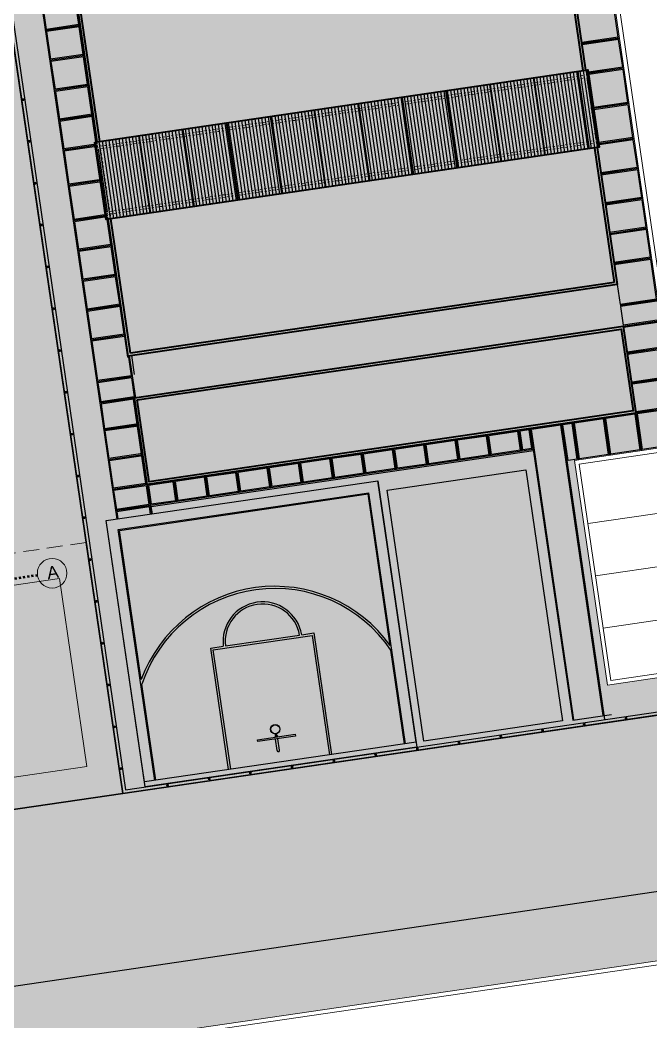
# Model space of a CAD drawing. Header units: metres. Extents: x 2 to 659295185, y -28 to 1124222152.
# Drawn here: x 656696.41 to 656726.3, y 1124377.06 to 1124424.48 of the extents above; entities that cross this region are included whole.
import ezdxf

# ---------------------------------------------------------------- set-up
doc = ezdxf.new("R2010")
doc.units = ezdxf.units.M
doc.header["$MEASUREMENT"] = 0
doc.linetypes.add('DASHED', pattern=[0.75, 0.5, -0.25])
doc.linetypes.add('Grid Line', pattern=[22.225, 12.7, -3.175, 3.175, -3.175])
doc.layers.get('0').update_dxf_attribs({"linetype": 'CONTINUOUS'})
for name, color, linetype, lineweight in [("a''brocal", 220, 'CONTINUOUS', 15), ('area verde', 76, 'CONTINUOUS', 13), ('Canchas', 7, 'CONTINUOUS', 9), ('walls', 7, 'CONTINUOUS', 50)]:
    doc.layers.add(name, color=color, linetype=linetype, lineweight=lineweight)
doc.layers.add('AREA ACERA', color=7, linetype='CONTINUOUS', lineweight=15, true_color=0xfbe193)
for name, color, linetype in [('CANAL', 5, 'CONTINUOUS'), ('MODULO POLICIAL', 7, 'CONTINUOUS'), ('Parcelas', 140, 'CONTINUOUS')]:
    doc.layers.add(name, color=color, linetype=linetype)
doc.styles.add('ARIAL', font='txt')
doc.linetypes.add('FENCELINE2', pattern='A,0.25,-0.1,[132,ltypeshp.shx,S=0.1,R=0,X=-0.1,Y=0],-0.1,1', length=1.45)

# ---------------------------------------------------------------- blocks, each defined once
blk = doc.blocks.new('ESTACION DE POLICIA')
at = {"layer": 'AREA ACERA'}
h = blk.add_hatch(color=256, dxfattribs=at)
h.dxf.hatch_style = 1
edge = h.paths.add_edge_path()
edge.add_line((2393.823184676119, 1359.459706601221), (2417.572869444952, 1359.460101384062))
edge.add_arc((2417.572869444033, 1356.335895932396), 3.124205451651874, 5.949143317232711, 89.99999998059587, ccw=False)
edge.add_line((2420.680248814402, 1356.659706293722), (2420.680248812883, 1329.35970660145))
edge.add_arc((2419.880248813191, 1329.359706601361), 0.8000000000566562, -89.99999997956178, 2.0438278625078965e-08, ccw=False)
edge.add_line((2419.880248813424, 1328.559706601198), (2415.680248815127, 1328.559706602113))
edge.add_line((2415.680248815101, 1328.559706602595), (2415.679072395764, 1316.215019648896))
edge.add_line((2415.679072395782, 1316.215019648313), (2406.323184676458, 1316.215019650593))
edge.add_line((2406.323184676468, 1316.215019650524), (2406.323184676539, 1328.955579461094))
edge.add_line((2406.323184676585, 1328.955579461181), (2393.82318467671, 1328.955579461221))
edge.add_line((2393.823184676701, 1328.955579461181), (2393.823184676246, 1359.45970660118))
h.paths.add_polyline_path([(2395.480248815962, 1356.743647626019), (2418.880248815287, 1356.786150965374), (2418.880248811794, 1330.359706602292), (2395.480248815729, 1330.35970659717)], flags=16)
h = blk.add_hatch(color=256, dxfattribs=at)
h.dxf.hatch_style = 1
h.paths.add_polyline_path([(2395.48024881538, 1336.506150965579), (2418.880248816218, 1336.506150949048), (2418.880248816917, 1334.509706602083), (2395.480248814798, 1334.509706603014)])
at = {"layer": 'MODULO POLICIAL', "true_color": 0x5f994c}
h = blk.add_hatch(color=85, dxfattribs=at)
h.dxf.hatch_style = 1
edge = h.paths.add_edge_path()
edge.add_line((2416.510950364871, 1367.224779405515), (2416.510950364337, 1370.251618241904))
edge.add_line((2416.510950364289, 1370.251618241775), (2418.881147242854, 1370.251571622998))
edge.add_line((2418.881147242966, 1370.251571623143), (2418.881147243063, 1371.206254931703))
edge.add_line((2418.88114724285, 1371.206254931632), (2392.379673099824, 1371.206254933511))
edge.add_line((2392.379673100077, 1371.206254933495), (2392.374751694339, 1316.217105333607))
edge.add_line((2392.374751694151, 1316.217105333577), (2393.323184677013, 1316.217105332738))
edge.add_line((2393.323184677283, 1316.21710533346), (2393.323184677815, 1328.95557946222))
edge.add_line((2393.323184677633, 1328.95557946153), (2393.823184676769, 1328.955579461193))
edge.add_line((2393.823184676701, 1328.955579461181), (2393.823184676865, 1370.356270740192))
edge.add_line((2393.823184676818, 1370.356270740274), (2414.198143475262, 1370.356690390011))
edge.add_line((2414.198143475456, 1370.356690389686), (2414.198188824903, 1368.154887241085))
edge.add_arc((2416.970620505977, 1368.154944343492), 2.772431681773848, 180.0011800547539, 199.6032550500086)
edge.add_line((2414.358883417677, 1367.22477940598), (2416.510950365012, 1367.224779406988))
at = {"layer": 'MODULO POLICIAL', "true_color": 0xe8e8e8}
h = blk.add_hatch(color=254, dxfattribs=at)
h.dxf.hatch_style = 1
h.paths.add_polyline_path([(2393.323184677633, 1328.95557946153), (2406.323184676585, 1328.955579461181), (2406.323184676003, 1316.21585697867), (2393.323184675886, 1316.215856980183)])
at = {"layer": 'MODULO POLICIAL', "true_color": 0x5f994c}
h = blk.add_hatch(color=85, dxfattribs=at)
h.dxf.hatch_style = 1
h.paths.add_polyline_path([(2415.679224828142, 1317.814564915723), (2415.679072395782, 1316.215019648313), (2420.68026224128, 1316.214572055498), (2420.680262242211, 1317.014564915444, 0.4142135623730951), (2419.880262242048, 1317.814564914326)])
at = {"layer": 'MODULO POLICIAL'}
for p, q in [((2392.229673100403, 1371.35625493445), (2392.229672907735, 1316.067118454608)), ((2392.379673100077, 1371.206254933495), (2392.379672909155, 1316.217104894808)), ((2393.823184676119, 1359.459706601221), (2393.823184676701, 1328.955579461181)), ((2393.873184676748, 1353.689706601202), (2393.873184676166, 1352.36970660137)), ((2395.430248815916, 1352.369706603116), (2395.430248816148, 1353.689706601319)), ((2395.480248815613, 1352.319706601091), (2393.823184677865, 1352.319706602953)), ((2395.480248815846, 1352.309706602828), (2393.823184676934, 1352.309706602478)), ((2395.430248815916, 1352.369706603116), (2393.873184676166, 1352.36970660137)), ((2393.873184677446, 1352.259706602781), (2393.873184676515, 1350.939706602367)), ((2395.430248815799, 1352.259706602548), (2393.873184677446, 1352.259706602781)), ((2395.430248815333, 1350.939706601668), (2395.430248815799, 1352.259706602548)), ((2395.480248815264, 1350.889706601156), (2393.823184676585, 1350.889706601622)), ((2395.480248814798, 1350.879706601729), (2393.823184676701, 1350.879706601496)), ((2395.430248815333, 1350.939706601668), (2393.873184676515, 1350.939706602367)), ((2393.873184676748, 1350.829706600402), (2393.873184676864, 1349.509706600918)), ((2395.430248816148, 1350.829706601682), (2393.873184676748, 1350.829706600402)), ((2395.430248814868, 1349.509706602897), (2395.430248816148, 1350.829706601682)), ((2395.480248815147, 1349.459706602967), (2393.823184676468, 1349.4597066032)), ((2395.480248815147, 1349.449706603307), (2393.823184676818, 1349.449706601677)), ((2395.430248814868, 1349.509706602897), (2393.873184676864, 1349.509706600918)), ((2393.873184676282, 1349.399706602795), (2393.873184676748, 1348.079706603196)), ((2395.43024881545, 1349.399706601514), (2393.873184676282, 1349.399706602795)), ((2395.430248815217, 1348.079706601333), (2395.43024881545, 1349.399706601514)), ((2420.63024881517, 1348.079706603196), (2420.630248815636, 1349.399706603144)), ((2395.480248814565, 1348.029706601868), (2393.823184676236, 1348.029706600122)), ((2395.480248815264, 1348.019706601743), (2393.823184676352, 1348.019706603023)), ((2395.430248815217, 1348.079706601333), (2393.873184676748, 1348.079706603196)), ((2393.873184676748, 1347.969706599833), (2393.873184677213, 1346.6497066007)), ((2395.430248814868, 1347.969706603209), (2393.873184676748, 1347.969706599833)), ((2395.430248815333, 1346.649706602679), (2395.430248814868, 1347.969706603209)), ((2420.63024881517, 1348.079706603196), (2418.880248815287, 1348.079706601566)), ((2420.680248815333, 1348.029706601636), (2418.880248815403, 1348.029706601519)), ((2420.680248816265, 1348.019706603023), (2418.880248815636, 1348.019706602441)), ((2420.630248814938, 1347.969706600299), (2418.880248814938, 1347.969706602511)), ((2420.630248815403, 1346.649706601165), (2420.630248814938, 1347.969706600299)), ((2395.480248816311, 1346.599706601934), (2393.823184676468, 1346.599706602166)), ((2395.480248815264, 1346.589706601924), (2393.823184676818, 1346.589706601226)), ((2395.430248815333, 1346.649706602679), (2393.873184677213, 1346.6497066007)), ((2393.873184676748, 1346.539706601645), (2393.873184676748, 1344.964706601109)), ((2395.430248814868, 1346.539706601063), (2393.873184676748, 1346.539706601645)), ((2395.430248815101, 1344.964706599712), (2395.430248814868, 1346.539706601063)), ((2420.630248815403, 1346.649706601165), (2418.880248816218, 1346.649706602795)), ((2420.680248815217, 1346.599706601817), (2418.880248815403, 1346.599706603098)), ((2420.680248815333, 1346.589706601226), (2418.880248814821, 1346.589706601808)), ((2420.630248815054, 1346.539706602809), (2418.880248816102, 1346.539706601994)), ((2420.630248815636, 1344.96470660239), (2420.630248815054, 1346.539706602809)), ((2395.480248815264, 1344.914706601296), (2393.823184677167, 1344.914706601412)), ((2395.480248815147, 1344.904706599424), (2393.82318467705, 1344.904706603033)), ((2395.430248815101, 1344.964706599712), (2393.873184676748, 1344.964706601109)), ((2393.873184676399, 1344.854706599377), (2393.873184677213, 1343.279706600588)), ((2395.430248816148, 1344.854706601123), (2393.873184676399, 1344.854706599377)), ((2395.430248815101, 1343.279706601636), (2395.430248816148, 1344.854706601123)), ((2420.630248815636, 1344.96470660239), (2418.880248815403, 1344.964706601575)), ((2420.680248815683, 1344.914706603042), (2418.880248815403, 1344.914706600714)), ((2420.680248815101, 1344.904706601519), (2418.88024881552, 1344.904706601053)), ((2420.630248816102, 1344.854706600425), (2418.880248815636, 1344.854706602637)), ((2420.630248815753, 1343.279706600122), (2420.630248816102, 1344.854706600425)), ((2395.480248815264, 1343.229706600774), (2393.823184676468, 1343.229706601123)), ((2395.48024881538, 1343.219706601114), (2393.823184676119, 1343.21970660123)), ((2395.430248815101, 1343.279706601636), (2393.873184677213, 1343.279706600588)), ((2393.873184675816, 1343.169706601417), (2393.873184677679, 1341.849706601468)), ((2395.430248815217, 1343.1697066013), (2393.873184675816, 1343.169706601417)), ((2395.430248815101, 1341.849706601817), (2395.430248815217, 1343.1697066013)), ((2420.630248815753, 1343.279706600122), (2418.880248816451, 1343.279706602683)), ((2420.680248815217, 1343.229706601007), (2418.88024881552, 1343.229706602287)), ((2420.680248815916, 1343.219706600066), (2418.880248815287, 1343.219706600648)), ((2420.630248814472, 1343.169706601417), (2418.88024881552, 1343.1697066013)), ((2420.630248816218, 1341.849706601119), (2420.630248814472, 1343.169706601417)), ((2395.480248815264, 1341.799706601189), (2393.823184676701, 1341.799706602702)), ((2395.480248816661, 1341.789706602576), (2393.823184676934, 1341.789706602576)), ((2395.430248815101, 1341.849706601817), (2393.873184677679, 1341.849706601468)), ((2393.873184677912, 1341.73970660253), (2393.873184677097, 1340.41970660293)), ((2395.430248815217, 1341.739706601249), (2393.873184677912, 1341.73970660253)), ((2395.430248816265, 1340.419706600951), (2395.430248815217, 1341.739706601249)), ((2420.630248816218, 1341.849706601119), (2418.880248816102, 1341.849706601701)), ((2420.680248815333, 1341.799706602586), (2418.880248814588, 1341.799706600839)), ((2420.680248815217, 1341.789706601296), (2418.880248814821, 1341.789706602576)), ((2420.630248815753, 1341.739706600667), (2418.880248816451, 1341.739706602762)), ((2420.630248816102, 1340.419706600835), (2420.630248815753, 1341.739706600667)), ((2395.480248815147, 1340.369706602185), (2393.823184676934, 1340.369706600904)), ((2395.480248815846, 1340.359706601477), (2393.823184677516, 1340.359706600429)), ((2395.430248816265, 1340.419706600951), (2393.873184677097, 1340.41970660293)), ((2393.873184676981, 1340.309706601431), (2393.873184676049, 1338.989706601365)), ((2395.430248815217, 1340.309706601431), (2393.873184676981, 1340.309706601431)), ((2395.430248815683, 1338.989706601365), (2395.430248815217, 1340.309706601431)), ((2420.630248816102, 1340.419706600835), (2418.880248815753, 1340.419706602697)), ((2420.680248816032, 1340.369706600322), (2418.880248815287, 1340.369706601021)), ((2420.680248815566, 1340.359706602874), (2418.88024881552, 1340.359706602641)), ((2420.630248816102, 1340.309706601081), (2418.880248815636, 1340.309706601198)), ((2420.630248814938, 1338.989706601016), (2420.630248816102, 1340.309706601081)), ((2395.48024881538, 1338.939706599456), (2393.823184677633, 1338.93970660225)), ((2395.480248815729, 1338.929706602823), (2393.8231846774, 1338.92970660131)), ((2395.430248815683, 1338.989706601365), (2393.873184676049, 1338.989706601365)), ((2393.873184677446, 1338.879706602893), (2393.873184676515, 1337.55970660306)), ((2395.430248815566, 1338.879706601147), (2393.873184677446, 1338.879706602893)), ((2395.430248815217, 1337.559706600965), (2395.430248815566, 1338.879706601147)), ((2420.630248814938, 1338.989706601016), (2418.880248814472, 1338.989706599154)), ((2420.680248815333, 1338.939706601552), (2418.880248815287, 1338.939706601086)), ((2420.680248814286, 1338.929706601542), (2418.880248815985, 1338.929706601542)), ((2420.630248816218, 1338.87970660266), (2418.880248815869, 1338.879706601263)), ((2420.63024881517, 1337.559706601081), (2420.630248816218, 1338.87970660266)), ((2395.48024881538, 1337.509706601268), (2393.823184676585, 1337.509706600918)), ((2395.480248814449, 1337.499706601491), (2393.823184676818, 1337.499706601375)), ((2395.430248815217, 1337.559706600965), (2393.873184676515, 1337.55970660306)), ((2393.873184676748, 1337.449706600863), (2393.873184676748, 1335.569706600974)), ((2395.430248816381, 1337.449706602609), (2393.873184676748, 1337.449706600863)), ((2395.430248816381, 1337.449706602609), (2395.430248816032, 1336.459706601221)), ((2420.63024881517, 1337.559706601081), (2418.880248814472, 1337.559706601547)), ((2420.680248814635, 1337.50970660185), (2418.880248815287, 1337.509706601384)), ((2420.68024881545, 1337.499706601491), (2418.880248815985, 1337.499706600327)), ((2420.630248815869, 1337.44970660191), (2418.880248815753, 1337.449706602725)), ((2420.630248814821, 1335.559706602362), (2420.630248815869, 1337.44970660191)), ((2395.480248815147, 1336.459706602735), (2395.430248816032, 1336.459706601221)), ((2395.480248815147, 1336.459706602735), (2395.480248815496, 1335.56970660144)), ((2395.53024881531, 1336.509706601151), (2395.530248815194, 1334.509706601151)), ((2395.630248815287, 1336.509706599871), (2395.630248815287, 1335.609706602991)), ((2418.880248816218, 1336.509706601268), (2418.88024881552, 1335.559706602711)), ((2395.530248815892, 1335.51970660279), (2393.823184676701, 1335.519706601161)), ((2395.480248815031, 1335.509706601268), (2393.823184676003, 1335.509706601384)), ((2395.480248815496, 1335.56970660144), (2393.873184676748, 1335.569706600974)), ((2393.873184675933, 1335.45970660157), (2393.873184676166, 1334.559706600965)), ((2395.48024881538, 1335.459706600872), (2393.873184675933, 1335.45970660157)), ((2395.48024881538, 1335.459706600872), (2395.48024881538, 1334.559706601198)), ((2420.630248814821, 1335.559706602362), (2418.88024881552, 1335.559706602711)), ((2420.680248815101, 1335.509706602199), (2418.880248798523, 1335.509706600569)), ((2420.680248814751, 1335.499706602772), (2418.880248798523, 1335.49970660184)), ((2420.630248814472, 1335.449706601794), (2418.880248815636, 1335.449706599116)), ((2418.880248815636, 1335.449706599116), (2418.880248815287, 1334.559706599568)), ((2395.480248815147, 1334.509706601617), (2393.823184676701, 1334.509706602781)), ((2395.48024881538, 1334.499706601142), (2393.823184676934, 1334.499706602073)), ((2395.48024881538, 1334.559706601198), (2393.873184676166, 1334.559706600965)), ((2393.873184676515, 1334.449706602027), (2393.873184676981, 1333.269706600928)), ((2395.430248814519, 1334.449706601212), (2393.873184676515, 1334.449706602027)), ((2395.430248815333, 1330.41970660293), (2395.430248814519, 1334.449706601212)), ((2420.680248815101, 1334.509706602083), (2418.866120538441, 1334.509706601617)), ((2420.630248815403, 1334.559706601431), (2418.880248815287, 1334.559706599568)), ((2420.680248815101, 1334.499706601375), (2418.88024881552, 1334.499706603121)), ((2420.630248814588, 1334.449706602376), (2418.880248815287, 1334.449706601561)), ((2395.480248815147, 1333.219706602278), (2393.823184676701, 1333.219706601347)), ((2395.480248815496, 1333.209706601221), (2393.823184676585, 1333.209706601454)), ((2395.480248814682, 1333.269706602441), (2393.873184676981, 1333.269706600928)), ((2393.873184676748, 1333.159706600942), (2393.87318467733, 1331.839706601342)), ((2395.480248815264, 1333.159706601407), (2393.873184676748, 1333.159706600942)), ((2420.630248815054, 1333.269706599996), (2418.880248816451, 1333.26970660151)), ((2420.680248815217, 1333.219706601347), (2418.88024881517, 1333.21970660158)), ((2420.680248814984, 1333.209706600755), (2418.880248815287, 1333.209706601454)), ((2420.630248814821, 1333.159706601873), (2418.880248815403, 1333.159706601175)), ((2395.480248815496, 1331.78970660083), (2393.823184676701, 1331.789706601528)), ((2395.480248815613, 1331.779706602567), (2393.823184677865, 1331.779706602916)), ((2395.480248815264, 1331.839706601342), (2393.87318467733, 1331.839706601342)), ((2393.873184677796, 1331.729706601356), (2393.873184677097, 1330.419706602348)), ((2395.480248815031, 1331.729706602986), (2393.873184677796, 1331.729706601356)), ((2420.680248815101, 1331.789706602925), (2418.866120538092, 1331.789706601412)), ((2420.680248815217, 1331.779706600821), (2418.866120537976, 1331.77970660245)), ((2420.630248816218, 1331.839706601924), (2418.916120538488, 1331.839706601226)), ((2420.630248815054, 1331.729706601356), (2418.916120538255, 1331.729706601589)), ((2395.480248815962, 1330.369706601021), (2393.823184677633, 1330.369706603)), ((2395.48024881538, 1330.359706603107), (2393.823184676585, 1330.359706601477)), ((2395.430248815333, 1330.41970660293), (2393.873184677097, 1330.419706602348)), ((2393.873184676864, 1330.309706601663), (2393.873184676049, 1329.409706601524)), ((2395.430248815566, 1330.309706599684), (2393.873184676864, 1330.309706601663)), ((2395.430248815566, 1330.309706599684), (2395.43024881545, 1329.409706601407)), ((2395.48024881538, 1330.359706603107), (2395.480248815031, 1329.359706599964)), ((2395.490248815506, 1330.359706601361), (2395.490248815389, 1329.359706602641)), ((2395.540248815669, 1330.309706601547), (2395.540248815436, 1329.409706601524)), ((2396.716120539117, 1330.309706601081), (2395.540248815669, 1330.309706601547)), ((2396.716120539699, 1329.409706601524), (2396.716120539117, 1330.309706601081)), ((2396.766120539047, 1329.359706601012), (2396.766120539047, 1330.359706602641)), ((2396.776120539056, 1329.359706603107), (2396.776120539173, 1330.359706601361)), ((2398.216120539, 1330.309706600965), (2396.826120539103, 1330.309706600965)), ((2396.826120539219, 1329.409706601524), (2396.826120539103, 1330.309706600965)), ((2398.216120539, 1329.409706602921), (2398.216120539, 1330.309706600965)), ((2398.266120539047, 1329.359706599731), (2398.26612053893, 1330.359706601012)), ((2398.27612053894, 1329.359706601361), (2398.276120539522, 1330.359706602874)), ((2399.716120539, 1330.30970660306), (2398.326120539103, 1330.309706599452)), ((2398.32612053887, 1329.409706601407), (2398.326120539103, 1330.309706599452)), ((2399.716120539117, 1329.409706601757), (2399.716120539, 1330.30970660306)), ((2399.76612053928, 1329.359706603107), (2399.766120539047, 1330.359706600662)), ((2399.776120539638, 1329.359706600429), (2399.77612053894, 1330.359706602991)), ((2401.216120539, 1330.309706601431), (2399.826120539103, 1330.309706602595)), ((2399.826120539685, 1329.409706603037), (2399.826120539103, 1330.309706602595)), ((2401.216120539117, 1329.409706600942), (2401.216120539, 1330.309706601431)), ((2401.266120539163, 1329.359706601594), (2401.266120540211, 1330.359706602758)), ((2401.27612053859, 1329.359706601594), (2401.276120539056, 1330.359706600895)), ((2402.716120540281, 1330.309706602595), (2401.326120538986, 1330.309706601547)), ((2401.326120538986, 1329.409706601058), (2401.326120538986, 1330.309706601547)), ((2402.716120538418, 1329.40970660164), (2402.716120540281, 1330.309706602595)), ((2402.766120538232, 1329.359706601477), (2402.766120538348, 1330.359706601477)), ((2402.776120539522, 1329.359706601244), (2402.776120539987, 1330.359706601361)), ((2404.216120538767, 1330.309706602595), (2402.826120539103, 1330.309706600732)), ((2402.82612053887, 1329.409706599545), (2402.826120539103, 1330.309706600732)), ((2404.216120540048, 1329.409706602222), (2404.216120538767, 1330.309706602595)), ((2404.266120539047, 1329.359706601244), (2404.266120539047, 1330.359706601244)), ((2404.276120539056, 1329.359706601012), (2404.27612053859, 1330.359706602874)), ((2405.716120539117, 1330.309706601198), (2404.326120538637, 1330.309706602711)), ((2404.326120539103, 1329.409706602688), (2404.326120538637, 1330.309706602711)), ((2405.716120539117, 1329.409706601524), (2405.716120539117, 1330.309706601198)), ((2405.766120538232, 1329.359706601012), (2405.766120538698, 1330.359706602059)), ((2405.776120539405, 1329.359706601943), (2405.776120539173, 1330.359706601477)), ((2407.21612053935, 1330.309706599917), (2405.826120539801, 1330.309706601081)), ((2405.82612053887, 1329.409706601407), (2405.826120539801, 1330.309706601081)), ((2407.216120539233, 1329.409706601524), (2407.21612053935, 1330.309706599917)), ((2407.266120538814, 1329.359706599615), (2407.266120539512, 1330.359706601594)), ((2407.27612053859, 1329.35970660171), (2407.276120539056, 1330.359706602059)), ((2408.716120538651, 1330.309706602711), (2407.326120538986, 1330.309706601431)), ((2407.326120539568, 1329.409706600709), (2407.326120538986, 1330.309706601431)), ((2408.716120538767, 1329.409706602921), (2408.716120538651, 1330.309706602711)), ((2408.766120539047, 1329.359706602991), (2408.766120539163, 1330.35970660171)), ((2408.77612053859, 1329.359706601826), (2408.776120539638, 1330.359706602758)), ((2410.21612053935, 1330.309706601547), (2408.826120538753, 1330.309706599684)), ((2408.82612053887, 1329.409706602339), (2408.826120538753, 1330.309706599684)), ((2410.216120538302, 1329.409706602804), (2410.21612053935, 1330.309706601547)), ((2410.266120539047, 1329.359706601477), (2410.26612053928, 1330.359706602991)), ((2410.276120539871, 1329.359706601012), (2410.276120539173, 1330.359706601012)), ((2411.716120538535, 1330.309706601198), (2410.326120539103, 1330.309706601431)), ((2410.326120539219, 1329.409706601175), (2410.326120539103, 1330.309706601431)), ((2411.716120540164, 1329.409706602921), (2411.716120538535, 1330.309706601198)), ((2411.766120539862, 1329.359706600429), (2411.766120540211, 1330.359706601943)), ((2411.776120538823, 1329.359706602292), (2411.776120539056, 1330.359706601594)), ((2413.216120539117, 1330.309706601198), (2411.826120539103, 1330.309706600849)), ((2411.82612053887, 1329.409706601058), (2411.826120539103, 1330.309706600849)), ((2413.216120538884, 1329.409706603154), (2413.216120539117, 1330.309706601198)), ((2413.266120538581, 1329.359706602874), (2413.266120539047, 1330.359706601361)), ((2413.276120539871, 1329.359706602176), (2413.276120539289, 1330.359706602874)), ((2413.763184677227, 1330.309706600965), (2413.326120539336, 1330.309706601081)), ((2413.326120538753, 1329.409706602921), (2413.326120539336, 1330.309706601081)), ((2413.763184676995, 1329.409706601757), (2413.763184677227, 1330.309706600965)), ((2413.81318467739, 1329.359706600895), (2413.813184676925, 1330.359706602059)), ((2413.823184677167, 1329.359706601826), (2413.823184677283, 1330.359706601477)), ((2415.273184676538, 1330.309706602129), (2413.873184677213, 1330.309706601431)), ((2413.873184677213, 1316.417039217078), (2413.873184677213, 1330.309706601431)), ((2415.273184678401, 1316.417033749633), (2415.273184676538, 1330.309706602129)), ((2415.3231846774, 1316.215051502222), (2415.323184677865, 1330.359706600546)), ((2415.333184676245, 1316.215050604427), (2415.333184677293, 1330.359706601477)), ((2415.820248815347, 1330.309706601081), (2415.383184677456, 1330.309706602828)), ((2415.383184676757, 1328.609706602874), (2415.383184677456, 1330.309706602828)), ((2415.820248814998, 1328.609706601477), (2415.820248815347, 1330.309706601081)), ((2415.870248815278, 1328.559706600965), (2415.870248815278, 1330.359706602758)), ((2415.880248815753, 1328.559706601547), (2415.880248814588, 1330.359706601594)), ((2417.32024881558, 1330.30970660306), (2415.93024881545, 1330.309706601198)), ((2415.93024881545, 1328.609706601361), (2415.93024881545, 1330.309706601198)), ((2417.320248815115, 1328.609706599731), (2417.32024881558, 1330.30970660306)), ((2417.370248815394, 1328.559706601431), (2417.370248815394, 1330.359706601477)), ((2417.38024881552, 1328.55970660306), (2417.380248816567, 1330.359706603107)), ((2418.820248816395, 1330.309706602246), (2417.430248815683, 1330.309706601431)), ((2417.430248816032, 1328.609706600429), (2417.430248815683, 1330.309706601431)), ((2418.820248816395, 1330.309706602246), (2418.820248815231, 1328.609706602874)), ((2420.680248815683, 1330.359706599964), (2418.866120538325, 1330.359706601361)), ((2418.870248816325, 1330.359706601943), (2418.870248815278, 1328.559706601314)), ((2420.630248816102, 1330.419706601766), (2418.880248815636, 1330.41970660293)), ((2420.680248816265, 1330.369706601254), (2418.880248815054, 1330.369706602884)), ((2418.88024881552, 1330.35970660171), (2418.880248814938, 1328.559706601314)), ((2420.630248815287, 1330.30970660306), (2418.930248815101, 1330.30970660306)), ((2418.930248815101, 1330.30970660306), (2418.930248815101, 1328.609706602758)), ((2395.480248815031, 1329.359706599964), (2393.823184676818, 1329.359706601594)), ((2395.480248815729, 1329.349706602516), (2393.82318467705, 1329.349706603098)), ((2395.43024881545, 1329.409706601407), (2393.873184676049, 1329.409706601524)), ((2393.873184676864, 1329.299706601305), (2393.873184676981, 1328.955579462345)), ((2395.430248815217, 1329.299706601421), (2393.873184676864, 1329.299706601305)), ((2395.430248815217, 1329.299706601421), (2395.430248815333, 1328.955579461413)), ((2395.480248815729, 1329.349706602516), (2395.480248815031, 1328.955579463043)), ((2413.823184677167, 1329.359706601826), (2395.490248815389, 1329.359706602641)), ((2396.716120539699, 1329.409706601524), (2395.540248815436, 1329.409706601524)), ((2398.216120539, 1329.409706602921), (2396.826120539219, 1329.409706601524)), ((2399.716120539117, 1329.409706601757), (2398.32612053887, 1329.409706601407)), ((2401.216120539117, 1329.409706600942), (2399.826120539685, 1329.409706603037)), ((2402.716120538418, 1329.40970660164), (2401.326120538986, 1329.409706601058)), ((2404.216120540048, 1329.409706602222), (2402.82612053887, 1329.409706599545)), ((2405.716120539117, 1329.409706601524), (2404.326120539103, 1329.409706602688)), ((2407.216120539233, 1329.409706601524), (2405.82612053887, 1329.409706601407)), ((2408.716120538767, 1329.409706602921), (2407.326120539568, 1329.409706600709)), ((2410.216120538302, 1329.409706602804), (2408.82612053887, 1329.409706602339)), ((2411.716120540164, 1329.409706602921), (2410.326120539219, 1329.409706601175)), ((2413.216120538884, 1329.409706603154), (2411.82612053887, 1329.409706601058)), ((2413.763184676995, 1329.409706601757), (2413.326120538753, 1329.409706602921)), ((2413.823184677167, 1329.359706601826), (2413.823184677865, 1316.417039411026)), ((2393.323184676934, 1316.455579462927), (2393.323184677633, 1328.95557946153)), ((2393.323184677633, 1328.95557946153), (2406.323184676585, 1328.955579461181)), ((2406.323184676468, 1316.455579462927), (2406.323184676585, 1328.955579461181)), ((2393.823184676818, 1316.455579461181), (2393.823184677167, 1328.455579462927)), ((2393.823184677167, 1328.455579462927), (2405.823184677167, 1328.4555794599)), ((2393.87318467733, 1321.265635232558), (2393.873184676864, 1328.405579461134)), ((2393.873184676864, 1328.405579461134), (2405.773184676655, 1328.405579462764)), ((2405.773184676771, 1321.159902194166), (2405.773184676655, 1328.405579462764)), ((2405.8231846774, 1316.455579461181), (2405.823184677167, 1328.4555794599)), ((2415.820248814998, 1328.609706601477), (2415.383184676757, 1328.609706602874)), ((2417.320248815115, 1328.609706599731), (2415.93024881545, 1328.609706601361)), ((2418.820248815231, 1328.609706602874), (2417.430248816032, 1328.609706600429)), ((2419.880248815985, 1328.609706601361), (2418.930248815101, 1328.609706602758)), ((2393.873184676981, 1316.455579461413), (2393.873184677097, 1321.050167850335)), ((2405.773184675956, 1316.455579461413), (2405.773184676189, 1320.936540322378)), ((2399.794896021602, 1317.774490214419), (2399.779225312639, 1317.801340084523)), ((2399.826881186105, 1317.774490216398), (2399.842551895301, 1317.801340086269)), ((2399.794896021602, 1317.774490214419), (2399.737246028846, 1317.651155298576)), ((2399.751611923333, 1317.014371755999), (2399.751611923333, 1317.564974170877)), ((2399.794896021602, 1317.774490214419), (2399.826881186105, 1317.774490216398)), ((2399.806427139207, 1317.651155298343), (2399.806427138858, 1317.774490215583)), ((2399.81535007013, 1317.651155296597), (2399.815350069315, 1317.774490214768)), ((2399.826881186105, 1317.774490216398), (2399.884531179327, 1317.65115529648)), ((2399.870287505561, 1317.014371754485), (2399.870287505793, 1317.564974168432)), ((2413.823184677865, 1316.417039411026), (2415.680248815101, 1316.417033554404)), ((2392.229672907735, 1316.067118454841), (2420.880248816218, 1316.064554070937)), ((2392.379672909155, 1316.217104894808), (2420.880262241233, 1316.214554153732))]:
    blk.add_line(p, q, dxfattribs=at)
at = {"layer": 'MODULO POLICIAL', "color": 253, "lineweight": 15}
for p, q in [((2420.880248815753, 1325.514564914862), (2415.880248815054, 1325.514564916608)), ((2420.880248815636, 1323.014564915909), (2415.880248815054, 1323.014564914163)), ((2420.88024881552, 1320.514564917539), (2415.880248816102, 1320.514564915327))]:
    blk.add_line(p, q, dxfattribs=at)
at = {"layer": 'MODULO POLICIAL', "lineweight": 30}
for points in [[(2392.276660962263, 1349.264008544385), (2392.276660962263, 1349.210144348443), (2392.332685236353, 1349.210144349374), (2392.332685236353, 1349.264008543571)], [(2392.276660962612, 1347.264008544502), (2392.276660963194, 1347.210144349956), (2392.332685236586, 1347.210144348559), (2392.332685236819, 1347.264008544385)], [(2392.276660961797, 1345.264008544502), (2392.276660962962, 1345.21014434821), (2392.332685237401, 1345.21014434984), (2392.33268523647, 1345.264008544502)], [(2392.276660962962, 1343.264008542872), (2392.27666096238, 1343.210144348326), (2392.33268523647, 1343.21014434821), (2392.332685236237, 1343.264008544385)], [(2392.276660962263, 1341.264008544618), (2392.276660961797, 1341.210144346929), (2392.332685236586, 1341.21014434821), (2392.332685236586, 1341.264008543571)], [(2392.276660963194, 1339.264008542988), (2392.27666096203, 1339.210144347977), (2392.332685236121, 1339.210144346929), (2392.332685236586, 1339.264008544502)], [(2392.276660962147, 1337.264008542406), (2392.276660962263, 1337.210144348675), (2392.332685236703, 1337.21014434786), (2392.332685237168, 1337.26400854392)], [(2392.276660961681, 1335.264008543338), (2392.276660963194, 1335.210144348908), (2392.332685236936, 1335.210144348908), (2392.332685236237, 1335.264008542988)], [(2392.27666096238, 1333.264008541126), (2392.276660962147, 1333.210144348559), (2392.332685236703, 1333.210144348675), (2392.332685236586, 1333.264008542639)], [(2392.276660962263, 1331.264008542756), (2392.27666096238, 1331.210144348675), (2392.332685236586, 1331.210144348908), (2392.332685236586, 1331.264008540777)], [(2392.276660962612, 1329.264008542639), (2392.276660963078, 1329.210144348326), (2392.33268523647, 1329.210144348559), (2392.332685236703, 1329.264008544036)], [(2392.276660962263, 1327.264008542872), (2392.276660962263, 1327.210144348326), (2392.332685236703, 1327.210144348326), (2392.332685237052, 1327.264008542406)], [(2392.276660961681, 1325.264008542872), (2392.276660963194, 1325.210144349607), (2392.332685237518, 1325.210144348093), (2392.332685236586, 1325.264008542988)], [(2392.276660962147, 1323.264008542988), (2392.276660962263, 1323.210144349956), (2392.332685236936, 1323.210144349607), (2392.332685236703, 1323.264008542872)], [(2392.276660962263, 1321.264008542639), (2392.276660962147, 1321.21014434984), (2392.332685236237, 1321.210144350072), (2392.332685237518, 1321.264008542523)], [(2392.276660962962, 1319.264008542523), (2392.27666096203, 1319.210144350072), (2392.33268523647, 1319.210144350189), (2392.332685236586, 1319.264008542523)], [(2392.276660962147, 1317.264008543105), (2392.276660962147, 1317.210144348792), (2392.332685236819, 1317.210144348908), (2392.332685236936, 1317.264008542639)], [(2394.351660963031, 1316.112604959751), (2394.405525156297, 1316.112604961148), (2394.40552515618, 1316.168629235704), (2394.351660962333, 1316.168629233842)], [(2396.349500881974, 1316.112604960334), (2396.403365076287, 1316.112604961614), (2396.40336507652, 1316.168629234424), (2396.349500881974, 1316.168629236054)], [(2398.320408704458, 1316.112604959751), (2398.374272900051, 1316.112604960916), (2398.374272899237, 1316.168629234075), (2398.32040870504, 1316.168629233958)], [(2400.318248624797, 1316.112604959984), (2400.372112819343, 1316.112604959751), (2400.372112819226, 1316.168629234773), (2400.31824862503, 1316.168629234191)], [(2402.316088544903, 1316.112604959984), (2402.369952738634, 1316.112604961381), (2402.3699527391, 1316.16862923454), (2402.316088545718, 1316.168629234075)], [(2404.313928464893, 1316.112604961381), (2404.367792658973, 1316.112604961148), (2404.367792659206, 1316.168629234075), (2404.31392846466, 1316.168629235937)], [(2406.311768384418, 1316.112604961265), (2406.36563257908, 1316.112604960101), (2406.365632579662, 1316.168629233609), (2406.311768384418, 1316.168629235704)], [(2408.309608304175, 1316.112604961265), (2408.363472499652, 1316.112604958354), (2408.36347249907, 1316.168629234191), (2408.309608304291, 1316.168629232678)], [(2410.30744822463, 1316.112604959868), (2410.36131241871, 1316.112604959751), (2410.36131241871, 1316.168629234424), (2410.307448224979, 1316.168629233376)], [(2412.305288145435, 1316.11260496045), (2412.359152339282, 1316.112604959868), (2412.3591523387, 1316.168629234191), (2412.30528814462, 1316.16862923454)], [(2414.303128064494, 1316.112604959868), (2414.356992258225, 1316.112604961731), (2414.356992258923, 1316.168629235937), (2414.303128064494, 1316.168629234307)], [(2416.300967984367, 1316.112604960916), (2416.354832178447, 1316.112604961498), (2416.354832178913, 1316.168629235937), (2416.300967984134, 1316.168629236054)]]:
    blk.add_lwpolyline(points, close=True, dxfattribs=at)
at = {"layer": 'MODULO POLICIAL'}
for points in [[(2395.480248816079, 1346.409706601407), (2395.480248814449, 1343.409706600476)], [(2418.880248815287, 1346.409706601524), (2418.880248816218, 1343.40970660164)], [(2395.530248814495, 1328.955579459784), (2395.530248815543, 1329.309706601431), (2413.823184677283, 1329.309706601198)], [(2397.35293924564, 1316.455579461413), (2397.352939245757, 1322.267231489881), (2397.945347352303, 1322.267231490114)], [(2397.452939247014, 1316.45557946281), (2397.452939245617, 1322.167231490137), (2402.183357497444, 1322.167231491301), (2402.183357496979, 1316.455579462927)], [(2398.04538478842, 1322.267231489765), (2401.600984564982, 1322.267231490696)], [(2401.701022001682, 1322.267231489532), (2402.283357497072, 1322.267231491162), (2402.283357496955, 1316.455579460715)], [(2406.323184676468, 1316.455579462927), (2393.323184676934, 1316.455579462927)]]:
    blk.add_lwpolyline(points, dxfattribs=at)
for points in [[(2393.323184677633, 1328.95557946153), (2406.323184676585, 1328.955579461181), (2406.323184676003, 1316.21585697867), (2393.323184675886, 1316.215856980183)], [(2406.694008375984, 1328.455579461181), (2413.326834525913, 1328.455579461181), (2413.326834525447, 1316.455579461646), (2406.694008375867, 1316.455579462461)], [(2398.911296630511, 1317.651155298576), (2400.710602798616, 1317.651155298692), (2400.710602798499, 1317.56497416913), (2398.911296630395, 1317.564974168781)]]:
    blk.add_lwpolyline(points, close=True, dxfattribs=at)
for radius in [0.2264638209446842, 0.2122041389299555]:
    blk.add_circle((2399.810888604145, 1318.025579461479), radius, dxfattribs=at)
for centre, radius, start, end in [((2399.795124606346, 1318.054674952873), 6.736441081604585, 27.449042965427, 151.532818407615), ((2399.795124606346, 1318.054674952873), 6.636441081604588, 25.737493424267, 153.168357439454), ((2399.823184677633, 1322.217231490184), 1.878502865614368, 1.525223581756, 178.474780975686), ((2399.823184677633, 1322.217231490184), 1.778502865614368, 1.61099438838, 178.388995482337), ((2399.810949714738, 1317.01437175239), 0.0593377911457792, 179.9999937301, 359.9999937301)]:
    blk.add_arc(centre, radius, start, end, dxfattribs=at)
blk = doc.blocks.new('estacion de bomberos')
at = {"linetype": 'Grid Line', "ltscale": 4}
blk.add_line((2643854.472307682, 64463.83735215664), (2598417.568583727, 64463.83735215664), dxfattribs=at)
at = {"lineweight": 15}
blk.add_circle((2644554.472307682, 64463.83735215664), 699.9999999999997, dxfattribs=at)
at = {"linetype": 'Grid Line', "ltscale": 3, "insert": (2644316.785887003, 64799.99180734158), "char_height": 592, "width": 2211.687268346548, "attachment_point": 1, "style": 'ARIAL'}
blk.add_mtext('{\\fArial|b0|i0|c0|p32;A}', dxfattribs=at)
blk = doc.blocks.new('planta techo modulo policial definitivo')
at = {"ltscale": 0.004}
h = blk.add_hatch(dxfattribs=at)
h.set_pattern_fill('ANSI31,_O', color=256, scale=50, angle=53.31808323009101)
h.set_pattern_definition([(98.31808323009129, (1148440.177850604, -962776.4855537415), (-157.0799784560072, -22.96612436307698), [])])
h.paths.add_polyline_path([(1199482.305392027, -917630.8287346363), (1176130.573161602, -921045.0053329468), (1176665.846611381, -924706.0819962025), (1200017.578841805, -921291.905397892)])
at = {"color": 7, "lineweight": 40}
for p, q in [((1197830.954918265, -907856.9072284698), (1174914.593966961, -911207.4296867847)), ((1199264.619752526, -917662.6558048725), (1197830.954918265, -907856.9072284698)), ((1174914.593966961, -911207.4296867847), (1176348.258801103, -921013.1782631874)), ((1196909.656925917, -918006.9668347836), (1197444.930375695, -921668.0434980392)), ((1198987.565302372, -917703.1629846096), (1199522.838752151, -921364.2396481037)), ((1194831.748549461, -918310.7706844807), (1195367.02199924, -921971.8473477364)), ((1190675.93179667, -918918.3783841133), (1191211.205246449, -922579.455047369)), ((1192753.840173125, -918614.5745344162), (1193289.113622904, -922275.6511974335)), ((1188598.023420215, -919222.1822340488), (1189133.296869993, -922883.2588970661)), ((1184442.206667423, -919829.7899336815), (1184977.480117083, -923490.8665969372)), ((1186520.115043879, -919525.986083746), (1187055.388493538, -923187.0627470016)), ((1182364.298290968, -920133.593783617), (1182899.571740627, -923794.6704468727)), ((1178208.481538057, -920741.2014832497), (1178743.754987836, -924402.2781465054)), ((1180286.389914632, -920437.3976335526), (1180821.663364291, -924098.4742965698)), ((1199799.893202305, -921323.7324681282), (1200730.111656785, -927686.0900206566)), ((1177813.750705361, -931036.6124787331), (1176883.532250881, -924674.2549264431)), ((1200730.111656785, -927686.0900206566), (1177813.750705361, -931036.6124787331))]:
    blk.add_line(p, q, dxfattribs=at)
at = {"color": 7, "linetype": 'DASHED', "lineweight": 18, "ltscale": 0.2}
for p, q in [((1176381.532556176, -921240.7587041855), (1199297.893507481, -917890.2362458706)), ((1199297.893507481, -917890.2362458706), (1199264.619752526, -917662.6558048725)), ((1199315.253727555, -918008.9738676548), (1199749.259227276, -920977.4144053459)), ((1199383.357374072, -917645.2955849171), (1199918.630823851, -921306.3722481728)), ((1176229.521179557, -921030.5384831429), (1176764.794629335, -924691.6151463985)), ((1176381.532556176, -921240.7587041855), (1176348.258801103, -921013.1782631874)), ((1176398.892776132, -921359.4963257313), (1176832.898275971, -924327.9368636608)), ((1176850.258495927, -924446.6744849682), (1199766.619447231, -921096.1520268917)), ((1199766.619447231, -921096.1520268917), (1199799.893202305, -921323.7324681282)), ((1176850.258495927, -924446.6744849682), (1176883.532250881, -924674.2549264431))]:
    blk.add_line(p, q, dxfattribs=at)
at = {"color": 7, "lineweight": 40}
for points in [[(1199383.357374072, -917645.2955849171), (1197932.332319736, -907720.8093867302), (1174778.49612534, -911106.0522851944), (1176229.521179557, -921030.5384831429)], [(1199918.630823851, -921306.3722481728), (1200866.209498286, -927787.4674222469), (1177712.37330389, -931172.7103204727), (1176764.794629335, -924691.6151463985)]]:
    blk.add_lwpolyline(points, dxfattribs=at)
for points in [[(1176130.573161602, -921045.0053331852), (1199482.305392027, -917630.8287346363), (1200017.578841805, -921291.9053981304), (1176665.846611381, -924706.0819962025)], [(1178001.195915222, -933148.1524469852), (1201155.032109618, -929762.9095487595), (1201755.40638423, -933869.252292633), (1178601.570189834, -937254.4951908588)], [(1178137.293756604, -933249.5298485756), (1201053.654708147, -929899.0073902607), (1201619.308542848, -933767.8748912811), (1178702.947591305, -937118.397349596)]]:
    blk.add_lwpolyline(points, close=True, dxfattribs=at)
at = {"color": 7, "linetype": 'DASHED', "lineweight": 18, "ltscale": 0.2}
for points in [[(1176398.892776132, -921359.4963257313), (1199315.253727555, -918008.9738676548)], [(1176832.898275971, -924327.9368636608), (1199749.259227276, -920977.4144053459)]]:
    blk.add_lwpolyline(points, dxfattribs=at)
blk = doc.blocks.new('38563')
at = {"lineweight": 30, "true_color": 0xe8e8e8}
blk.add_hatch(color=254, dxfattribs=at).paths.add_polyline_path([(-7.486915235174821, 232.9095396869816), (10.51308476459235, 232.9095396869816), (10.51308476459235, 223.9095396874472), (-7.486915235174821, 223.9095396874472)])
at = {"linetype": 'DASHED', "lineweight": 15, "ltscale": 1.5}
for p, q in [((-8.986915235136, 234.409539686962), (12.013084764728, 234.409539687234)), ((-8.986915235136, 234.409539686962), (-8.986915235446, 222.40953968768)), ((12.013084764728, 234.409539687234), (12.013084764573, 222.40953968768)), ((-8.986915235446, 222.40953968768), (12.013084764573, 222.40953968768))]:
    blk.add_line(p, q, dxfattribs=at)
at = {"lineweight": 15}
for p, q in [((-7.486915235291, 232.909539686982), (10.513084764592, 232.909539687214)), ((-7.486915235175, 232.909539687214), (-7.486915235408, 223.90953968768)), ((-1.486915235175, 232.909539687447), (-1.486915235291, 223.909539687331)), ((1.513084764825, 232.909539687564), (1.513084764825, 223.909539687447)), ((4.513084764825, 232.909539687564), (4.513084764709, 223.909539687447)), ((10.513084764709, 232.909539687447), (10.513084764592, 223.909539687447)), ((-7.486915235408, 223.90953968768), (10.513084764592, 223.90953968768))]:
    blk.add_line(p, q, dxfattribs=at)
blk.add_circle((1.513084764709, 228.409539687447), 1.8, dxfattribs=at)

msp = doc.modelspace()

# ---------------------------------------------------------------- hatches: boundary and pattern name
at = {"layer": 'AREA ACERA'}
h = msp.add_hatch(color=256, dxfattribs=at)
h.dxf.hatch_style = 1
h.paths.add_polyline_path([(656679.9154591992, 1124399.44997634), (656692.7934478438, 1124401.332822847), (656693.1612724591, 1124398.817035609), (656678.7643358507, 1124396.712108935), (656678.3965112356, 1124399.227896173)], flags=16)
h.paths.add_polyline_path([(656684.7202970765, 1124396.066962082), (656698.2762020957, 1124398.048924415), (656699.5782185949, 1124389.143602802), (656681.7675753684, 1124386.539569803), (656680.4655588688, 1124395.444891415)], flags=16)
h.paths.add_polyline_path([(656663.1376254705, 1124392.044851719), (656677.6211666167, 1124394.162440546), (656678.0034580813, 1124391.54770529), (656656.3338421558, 1124388.379465142), (656655.951550691, 1124390.994200397)], flags=16)
h.paths.add_polyline_path([(656668.2307760481, 1124397.741598933), (656676.9122909672, 1124399.010893423), (656677.4764981167, 1124395.151920724), (656655.8068821913, 1124391.983680576), (656655.2426750415, 1124395.842653275)], flags=17)
h.paths.add_polyline_path([(656655.2426750417, 1124395.842653275), (656655.0256722918, 1124397.326873544), (656654.9822717416, 1124397.623717598), (656653.6827848521, 1124397.43372408), (656655.251358016, 1124386.705251355), (656673.2730599352, 1124389.340142521), (656673.8517339347, 1124385.382221804), (656680.2833550995, 1124386.322567053), (656680.5002153807, 1124384.838325954), (656701.2794342212, 1124387.876366445), (656699.5434196149, 1124399.750147433), (656694.7939147546, 1124399.055738634), (656690.4838734653, 1124428.534861105), (656684.0126730936, 1124427.588729116), (656682.0602178606, 1124440.942816252), (656677.4302800032, 1124440.265888934), (656676.2123900037, 1124440.087825418), (656678.1648387295, 1124426.733782773), (656653.0320421781, 1124423.059202875), (656653.2606249638, 1124421.495779351), (656667.5586135519, 1124423.586239175), (656667.8870110471, 1124421.340119168), (656676.5944366246, 1124422.613201968), (656677.5261115629, 1124422.749418963), (656684.2134340047, 1124423.727149418), (656684.9946439042, 1124418.38395645), (656688.0620324601, 1124418.832428799), (656688.8577092096, 1124413.390287814), (656691.1335136216, 1124413.723025364), (656692.7248671212, 1124402.838743391), (656676.6952882174, 1124400.495113692), (656676.9122909673, 1124399.010893423)])
h = msp.add_hatch(color=256, dxfattribs=at)
h.dxf.hatch_style = 1
h.paths.add_polyline_path([(656662.8162617716, 1124373.664126006, -0.4042039700939044), (656652.8842411266, 1124380.800712768), (656652.8802851473, 1124380.800134382), (656652.8497245711, 1124381.004558512, -0.003070265533099514), (656652.8335903027, 1124381.111422089), (656650.5718300387, 1124396.241677416, 0.1034137978774259), (656649.0198577958, 1124394.44546668), (656650.6111046924, 1124383.803302586), (656649.4237222243, 1124383.629699472), (656649.8673613637, 1124380.662667436), (656651.0547438317, 1124380.83627055), (656651.0573899519, 1124380.818573457), (656651.1715587582, 1124380.182302482, 0.3959240644600006), (656663.0765469448, 1124371.883044414), (656666.9168502394, 1124372.444500447), (656667.0904354407, 1124371.257112111), (656670.058445451, 1124371.691030581), (656669.8848664411, 1124372.878376564), (656730.423405802, 1124381.728532797, 0.1533014549674167), (656730.6891206685, 1124383.384906835), (656730.6601885404, 1124383.582803103)])
at = {"layer": 'area verde'}
h = msp.add_hatch(color=256, dxfattribs=at)
h.dxf.hatch_style = 1
h.paths.add_polyline_path([(656650.6111046924, 1124383.803302586), (656649.4237222243, 1124383.629699472), (656649.8731674533, 1124380.623836656), (656649.993566302, 1124379.952845207, 0.3963827822119342), (656663.2500961332, 1124370.695660448), (656728.3236227371, 1124380.209309326, 0.4142135623824051), (656730.6891206685, 1124383.384906835), (656729.4311058173, 1124391.989750667), (656729.2936703346, 1124392.929767865, 0.414213929895913), (656728.3863512456, 1124393.605618202), (656724.2305212078, 1124392.998008559), (656722.6760376787, 1124403.63011328), (656726.8318544319, 1124404.23772098, 0.4142135623602051), (656727.5077037751, 1124405.145039923), (656723.5596831621, 1124432.148071997, 0.3895855543190021), (656720.0308368764, 1124434.471885969), (656696.5786492896, 1124431.043022138), (656695.0017625925, 1124441.828356419), (656715.1624212926, 1124444.775976774), (656715.4806919915, 1124442.599120384, 0.4613367622649652), (656719.087642918, 1124440.332034947, 0.4613367623440826), (656721.8945630707, 1124443.536870454), (656721.4006711349, 1124446.914912539, 0.4142092755392162), (656718.2274864465, 1124449.265803717), (656678.5484265338, 1124443.465057756, 0.4142178491844513), (656676.1829132814, 1124440.289435526), (656678.1648452354, 1124426.733738275), (656653.0320486402, 1124423.059158676), (656651.4551621065, 1124433.844491853), (656667.979481115, 1124436.260456187, 1.00161172707991), (656667.1604159842, 1124441.80022607), (656653.0075314947, 1124439.73119299, 0.415116788857043), (656643.0438754031, 1124426.312397943), (656643.0438938343, 1124426.312256556), (656643.1101180052, 1124425.864203996, 0.4137555219069517), (656649.686860923, 1124420.97327158), (656667.5586135519, 1124423.586239175), (656668.653754097, 1124416.095874218), (656671.011850645, 1124399.967347295), (656653.2526182155, 1124397.370830894, 0.2339146927576535), (656649.0198577958, 1124394.44546668)])
h.paths.add_polyline_path([(656663.250096133, 1124370.695660448), (656667.0904354407, 1124371.257112111), (656666.9168502394, 1124372.444500447), (656663.0765469446, 1124371.883044414, -0.3959240644532586), (656651.1715587582, 1124380.182302482), (656651.0542280193, 1124380.836195134), (656649.8673613637, 1124380.662667436), (656649.8731674533, 1124380.623836656), (656649.993566302, 1124379.952845207, 0.3963827822071317)], flags=17)
h = msp.add_hatch(color=256, dxfattribs=at)
h.dxf.hatch_style = 1
h.paths.add_polyline_path([(656685.4908720154, 1124441.523512263), (656693.2808454825, 1124442.583889201), (656699.5434196146, 1124399.750147433), (656694.7939147543, 1124399.055738633), (656690.4838734653, 1124428.534861105), (656684.0126730938, 1124427.588729116), (656682.0602178607, 1124440.942816252)])
h.paths.add_polyline_path([(656680.3934138968, 1124399.598426093), (656692.7934478436, 1124401.332822848), (656693.1612724588, 1124398.817035609), (656678.7643358505, 1124396.712108935), (656678.3965112353, 1124399.227896174)])
h.paths.add_polyline_path([(656660.1480912595, 1124391.686331823), (656677.6211666166, 1124394.162440546), (656678.0034580813, 1124391.54770529), (656656.3338421558, 1124388.379465142), (656655.951550691, 1124390.994200397)], flags=17)
edge = h.paths.add_edge_path()
edge.add_arc((656654.0916955146, 1124391.631845854), 5.800000000040241, 98.318083225512, 127.3532710353896)
edge.add_line((656650.5726746594, 1124396.242322209), (656652.8891807616, 1124380.880004617))
edge.add_line((656652.8891807616, 1124380.880004617), (656680.5090073618, 1124384.918181037))
edge.add_line((656680.5090073618, 1124384.918181037), (656680.292396523, 1124386.401440007))
edge.add_line((656680.292396523, 1124386.401440007), (656669.9023289102, 1124384.883362529))
edge.add_line((656669.9023289102, 1124384.883362529), (656669.3240348318, 1124388.841338759))
edge.add_line((656669.3240348318, 1124388.841338759), (656655.2602536303, 1124386.78512159))
edge.add_line((656655.2602536303, 1124386.78512159), (656653.6827848518, 1124397.43372408))
edge.add_line((656653.6827848518, 1124397.43372408), (656653.2526182155, 1124397.370830894))
edge = h.paths.add_edge_path()
edge.add_arc((656648.8477836249, 1124426.71225662), 5.800000000220995, 255.1120004158585, 278.3180832217655)
edge.add_line((656649.6868609235, 1124420.97327158), (656653.2782554224, 1124421.49835704))
edge.add_line((656653.2782554224, 1124421.49835704), (656651.4551621065, 1124433.844491853))
edge.add_line((656651.4551621065, 1124433.844491853), (656667.9996236606, 1124436.26340116))
edge.add_arc((656667.5742365604, 1124439.031082427), 2.800181025149858, 278.7378702618979, 353.303048009341)
edge.add_line((656670.3553115438, 1124438.704531189), (656670.3578177624, 1124438.726637497))
edge.add_line((656670.3578177624, 1124438.726637497), (656653.3763060377, 1124436.246722626))
edge.add_arc((656654.7144489036, 1124428.05530189), 8.299999999792105, 99.27783444007645, 185.5000771966443)
edge.add_line((656646.4526615291, 1124427.259771013), (656647.3575874023, 1124421.10696312))
h = msp.add_hatch(color=256, dxfattribs=at)
h.dxf.hatch_style = 1
h.paths.add_polyline_path([(656669.8848664411, 1124372.878376564), (656670.0584454508, 1124371.691030582), (656728.3236227373, 1124380.209309326, 0.2453335400322004), (656730.423405802, 1124381.728532797)])

# ---------------------------------------------------------------- linework, layer by layer
at = {"layer": "a''brocal", "color": 1, "lineweight": 30}
msp.add_line((656699.5434196146, 1124399.750147433, 433.2398789977996), (656701.2794441554, 1124387.876367897, 433.2398789977996), dxfattribs=at)
at = {"layer": "a''brocal", "elevation": 433.2398789977996, "flags": 128}
for points in [[(656653.2010109763, 1124423.285988409), (656677.9380154993, 1124426.902700614), (656675.9850172455, 1124440.260501825, -0.414217849175), (656678.5194957303, 1124443.662954215), (656718.2131800952, 1124449.465838149, -0.414209275526), (656721.600705357, 1124446.929221818), (656722.0924591066, 1124443.565804154, -0.414213562373), (656719.5580240686, 1124440.163358116), (656718.685242011, 1124440.035751648, -0.414213596147), (656715.2827959084, 1124442.570187008), (656714.9934589562, 1124444.549147042), (656695.2285923288, 1124441.659394079), (656696.7476116254, 1124431.269851874), (656720.0003958206, 1124434.669561619, -0.390332776167), (656723.7561497629, 1124432.186782517), (656727.7055998109, 1124405.173973622, -0.414213562373)], [(656653.0320486402, 1124423.059158676), (656678.1648452354, 1124426.733738275), (656676.1829132814, 1124440.289435526, -0.414217849169), (656678.5484265337, 1124443.465057756), (656718.2418580223, 1124449.267904721, -0.414209275541), (656721.4027723492, 1124446.900540994), (656721.8945630707, 1124443.536870454, -0.414213562374), (656719.5290903685, 1124440.361254152), (656718.6563083109, 1124440.233647684, -0.414213596156), (656715.4806919474, 1124442.599120686), (656715.1624212926, 1124444.775976774), (656695.0017625925, 1124441.828356419), (656696.5786492896, 1124431.043022138), (656720.0308368764, 1124434.471885969, -0.389585554319), (656723.5596831621, 1124432.148071997), (656727.5077037752, 1124405.145039923, -0.414213562375)], [(656726.8318544317, 1124404.23772098), (656722.6760376787, 1124403.63011328), (656724.2305212078, 1124392.998008559), (656728.386351246, 1124393.605618202, -0.414213562375)], [(656726.8607881316, 1124404.039824944), (656722.9028674146, 1124403.461150944), (656724.3994835437, 1124393.224838295), (656728.3574175461, 1124393.803514237, -0.414213562373)], [(656728.3236227372, 1124380.209309326), (656663.2499399139, 1124370.695637609, -0.39637891175)], [(656728.352554865, 1124380.011413061), (656663.2788720416, 1124370.497741344, -0.396448858118)]]:
    msp.add_lwpolyline(points, format="xyb", dxfattribs=at)
at = {"layer": 'CANAL', "linetype": 'Continuous', "elevation": -3.490815215200143}
msp.add_lwpolyline([(656648.2320279393, 1124371.301548013), (656691.8060279392, 1124378.122548013), (656749.4720279393, 1124386.604548013)], dxfattribs=at)
at = {"layer": 'Parcelas', "color": 1, "linetype": 'FENCELINE2', "lineweight": 30, "ltscale": 1.8, "elevation": 433.2398789977996}
msp.add_lwpolyline([(656728.4693188964, 1124447.730748971), (656736.4673918263, 1124393.020909538), (656701.2794488822, 1124387.876386344), (656693.2808452917, 1124442.583889173), (656728.4693188963, 1124447.730748971)], dxfattribs=at)
msp.add_lwpolyline([(656650.950670542, 1124397.034271028), (656653.3348586329, 1124381.140259598, 0.008158358203), (656653.3794011784, 1124380.873107997), (656701.2794514237, 1124387.87636896), (656693.3532575315, 1124442.08861698), (656680.1981183613, 1124440.165249245), (656680.3427868611, 1124439.175769066), (656679.2086381819, 1124440.020580745), (656678.3638265023, 1124438.886432066), (656678.2191580028, 1124439.875912246), (656676.0867959617, 1124439.564372249), (656653.376306038, 1124436.246722626, 0.395031087608), (656646.4526615291, 1124427.259771013), (656647.4578828731, 1124420.445254019), (656650.920886383, 1124397.232042721)], format="xyb", dxfattribs=at)

# ---------------------------------------------------------------- block references
at = {"layer": 'Canchas', "color": 3, "lineweight": 30, "rotation": 8.318083230108007}
msp.add_blockref('38563', (656721.5683868234, 1124166.068639133, 433.2398789977996), dxfattribs=at)
at = {"layer": 'MODULO POLICIAL', "rotation": 8.318083230108007}
msp.add_blockref('ESTACION DE POLICIA', (654524.6090518846, 1122739.573778753, 433.2398789977996), dxfattribs=at)
at = {"layer": 'MODULO POLICIAL', "xscale": 0.001, "yscale": 0.001, "zscale": 0.001}
msp.add_blockref('planta techo modulo policial definitivo', (655523.8265645686, 1125339.743369095, 433.2398789977996), dxfattribs=at)
at = {"layer": 'walls', "linetype": 'Continuous', "lineweight": 15, "xscale": 0.001, "yscale": 0.001, "zscale": 0.001, "rotation": 8.318083230108}
msp.add_blockref('estacion de bomberos', (654090.5222318829, 1123951.924618531, 433.2398789977996), dxfattribs=at)

doc.saveas('drawing.dxf')
